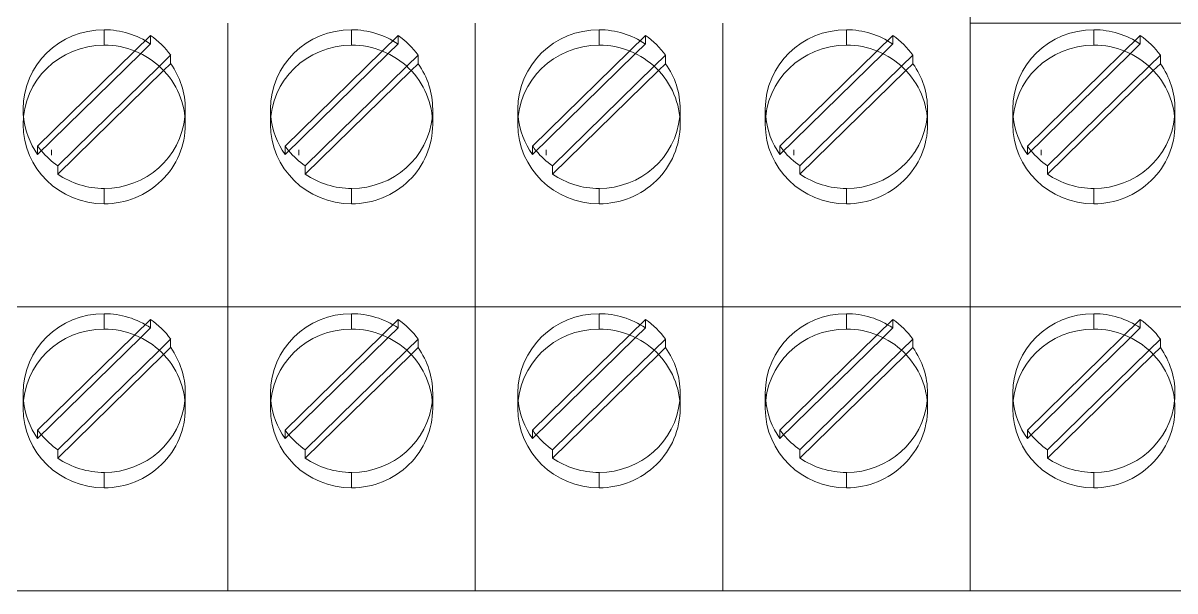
# Model space of a CAD drawing. Header units: millimetres. Extents: x 1359 to 3577, y 1336 to 3557.
# Drawn here: x 2047.01 to 2075.41, y 2516.67 to 2530.67 of the extents above; entities that cross this region are included whole.
import ezdxf

# ---------------------------------------------------------------- set-up
doc = ezdxf.new("R2010")
doc.units = ezdxf.units.MM
doc.layers.add('000-PI-Oprema', color=30, linetype='Continuous', lineweight=5)

msp = doc.modelspace()

# ---------------------------------------------------------------- linework, layer by layer
at = {"layer": '000-PI-Oprema', "color": 0, "linetype": 'ByBlock', "lineweight": 0}
for p, q in [((2070.365, 2530.672), (2070.365, 2535.672)), ((2070.365, 2530.672), (2070.365, 2535.672)), ((2049.015, 2530.507), (2049.015, 2530.127)), ((2052.065, 2530.127), (2052.065, 2530.672)), ((2052.065, 2530.127), (2052.065, 2530.672)), ((2052.065, 2530.127), (2052.065, 2530.672)), ((2052.065, 2530.127), (2052.065, 2530.672)), ((2055.115, 2530.507), (2055.115, 2530.127)), ((2058.165, 2530.127), (2058.165, 2530.672)), ((2058.165, 2530.127), (2058.165, 2530.672)), ((2058.165, 2530.127), (2058.165, 2530.672)), ((2058.165, 2530.127), (2058.165, 2530.672)), ((2061.215, 2530.507), (2061.215, 2530.127)), ((2064.265, 2530.127), (2064.265, 2530.672)), ((2064.265, 2530.127), (2064.265, 2530.672)), ((2064.265, 2530.127), (2064.265, 2530.672)), ((2064.265, 2530.127), (2064.265, 2530.672)), ((2067.315, 2530.507), (2067.315, 2530.127)), ((2070.365, 2530.127), (2070.365, 2530.672)), ((2070.365, 2530.127), (2070.365, 2530.672)), ((2070.365, 2530.127), (2070.365, 2530.672)), ((2070.365, 2530.672), (2070.365, 2530.672)), ((2076.465, 2530.672), (2070.365, 2530.672)), ((2070.365, 2530.127), (2070.365, 2530.672)), ((2070.365, 2530.672), (2070.365, 2530.672)), ((2073.415, 2530.507), (2073.415, 2530.127)), ((2047.375, 2527.639), (2050.159, 2530.362)), ((2050.159, 2530.362), (2050.159, 2530.155)), ((2053.475, 2527.639), (2056.259, 2530.362)), ((2056.259, 2530.362), (2056.259, 2530.155)), ((2059.575, 2527.639), (2062.359, 2530.362)), ((2062.359, 2530.362), (2062.359, 2530.155)), ((2065.675, 2527.639), (2068.459, 2530.362)), ((2068.459, 2530.362), (2068.459, 2530.155)), ((2071.775, 2527.639), (2074.559, 2530.362)), ((2074.559, 2530.362), (2074.559, 2530.155)), ((2047.375, 2527.431), (2049.917, 2529.917)), ((2049.917, 2529.917), (2050.159, 2530.155)), ((2050.654, 2529.878), (2050.375, 2529.605)), ((2050.654, 2529.878), (2050.654, 2529.67)), ((2052.065, 2523.672), (2052.065, 2530.127)), ((2052.065, 2523.672), (2052.065, 2530.127)), ((2052.065, 2523.672), (2052.065, 2530.127)), ((2052.065, 2523.672), (2052.065, 2530.127)), ((2053.475, 2527.431), (2056.017, 2529.917)), ((2056.017, 2529.917), (2056.259, 2530.155)), ((2056.754, 2529.878), (2056.475, 2529.605)), ((2056.754, 2529.878), (2056.754, 2529.67)), ((2058.165, 2523.672), (2058.165, 2530.127)), ((2058.165, 2523.672), (2058.165, 2530.127)), ((2058.165, 2523.672), (2058.165, 2530.127)), ((2058.165, 2523.672), (2058.165, 2530.127)), ((2059.575, 2527.431), (2062.117, 2529.917)), ((2062.117, 2529.917), (2062.359, 2530.155)), ((2062.854, 2529.878), (2062.575, 2529.605)), ((2062.854, 2529.878), (2062.854, 2529.67)), ((2064.265, 2523.672), (2064.265, 2530.127)), ((2064.265, 2523.672), (2064.265, 2530.127)), ((2064.265, 2523.672), (2064.265, 2530.127)), ((2064.265, 2523.672), (2064.265, 2530.127)), ((2065.675, 2527.431), (2068.217, 2529.917)), ((2068.217, 2529.917), (2068.459, 2530.155)), ((2068.954, 2529.878), (2068.675, 2529.605)), ((2068.954, 2529.878), (2068.954, 2529.67)), ((2070.365, 2523.672), (2070.365, 2530.127)), ((2070.365, 2523.672), (2070.365, 2530.127)), ((2070.365, 2523.672), (2070.365, 2530.127)), ((2070.365, 2523.672), (2070.365, 2530.127)), ((2071.775, 2527.431), (2074.317, 2529.917)), ((2074.317, 2529.917), (2074.559, 2530.155)), ((2075.054, 2529.878), (2074.775, 2529.605)), ((2075.054, 2529.878), (2075.054, 2529.67)), ((2050.375, 2529.605), (2047.87, 2527.154)), ((2050.654, 2529.67), (2050.481, 2529.501)), ((2056.475, 2529.605), (2053.97, 2527.154)), ((2056.754, 2529.67), (2056.581, 2529.501)), ((2062.575, 2529.605), (2060.07, 2527.154)), ((2062.854, 2529.67), (2062.681, 2529.501)), ((2068.675, 2529.605), (2066.17, 2527.154)), ((2068.954, 2529.67), (2068.781, 2529.501)), ((2074.775, 2529.605), (2072.27, 2527.154)), ((2075.054, 2529.67), (2074.881, 2529.501)), ((2050.481, 2529.501), (2047.87, 2526.946)), ((2056.581, 2529.501), (2053.97, 2526.946)), ((2062.681, 2529.501), (2060.07, 2526.946)), ((2068.781, 2529.501), (2066.17, 2526.946)), ((2074.881, 2529.501), (2072.27, 2526.946)), ((2051.015, 2528.171), (2051.015, 2528.55)), ((2053.115, 2528.171), (2053.115, 2528.55)), ((2057.115, 2528.171), (2057.115, 2528.55)), ((2059.215, 2528.171), (2059.215, 2528.55)), ((2063.215, 2528.171), (2063.215, 2528.55)), ((2065.315, 2528.171), (2065.315, 2528.55)), ((2069.315, 2528.171), (2069.315, 2528.55)), ((2071.415, 2528.171), (2071.415, 2528.55)), ((2075.415, 2528.171), (2075.415, 2528.55)), ((2047.375, 2527.639), (2047.375, 2527.431)), ((2053.475, 2527.639), (2053.475, 2527.431)), ((2059.575, 2527.639), (2059.575, 2527.431)), ((2065.675, 2527.639), (2065.675, 2527.431)), ((2071.775, 2527.639), (2071.775, 2527.431)), ((2047.715, 2527.418), (2047.715, 2527.545)), ((2053.815, 2527.418), (2053.815, 2527.545)), ((2059.915, 2527.418), (2059.915, 2527.545)), ((2066.015, 2527.418), (2066.015, 2527.545)), ((2072.115, 2527.418), (2072.115, 2527.545)), ((2047.87, 2527.154), (2047.87, 2526.946)), ((2053.97, 2527.154), (2053.97, 2526.946)), ((2060.07, 2527.154), (2060.07, 2526.946)), ((2066.17, 2527.154), (2066.17, 2526.946)), ((2072.27, 2527.154), (2072.27, 2526.946)), ((2049.015, 2526.594), (2049.015, 2526.215)), ((2055.115, 2526.594), (2055.115, 2526.215)), ((2061.215, 2526.594), (2061.215, 2526.215)), ((2067.315, 2526.594), (2067.315, 2526.215)), ((2073.415, 2526.594), (2073.415, 2526.215)), ((2052.065, 2523.672), (2052.065, 2525.687)), ((2052.065, 2523.672), (2052.065, 2525.687)), ((2058.165, 2523.672), (2058.165, 2525.687)), ((2058.165, 2523.672), (2058.165, 2525.687)), ((2064.265, 2523.672), (2064.265, 2525.687)), ((2064.265, 2523.672), (2064.265, 2525.687)), ((2070.365, 2523.672), (2070.365, 2525.687)), ((2070.365, 2523.672), (2070.365, 2525.687)), ((2052.065, 2523.672), (2045.965, 2523.672)), ((2052.065, 2523.672), (2052.065, 2523.672)), ((2052.065, 2523.127), (2052.065, 2523.672)), ((2052.065, 2523.672), (2052.065, 2523.672)), ((2052.065, 2523.127), (2052.065, 2523.672)), ((2052.065, 2523.127), (2052.065, 2523.672)), ((2052.065, 2523.672), (2052.065, 2523.672)), ((2058.165, 2523.672), (2052.065, 2523.672)), ((2052.065, 2523.127), (2052.065, 2523.672)), ((2052.065, 2523.672), (2052.065, 2523.672)), ((2058.165, 2523.672), (2058.165, 2523.672)), ((2058.165, 2523.127), (2058.165, 2523.672)), ((2058.165, 2523.672), (2058.165, 2523.672)), ((2058.165, 2523.127), (2058.165, 2523.672)), ((2058.165, 2523.127), (2058.165, 2523.672)), ((2058.165, 2523.672), (2058.165, 2523.672)), ((2064.265, 2523.672), (2058.165, 2523.672)), ((2058.165, 2523.127), (2058.165, 2523.672)), ((2058.165, 2523.672), (2058.165, 2523.672)), ((2064.265, 2523.672), (2064.265, 2523.672)), ((2064.265, 2523.127), (2064.265, 2523.672)), ((2064.265, 2523.672), (2064.265, 2523.672)), ((2064.265, 2523.127), (2064.265, 2523.672)), ((2064.265, 2523.127), (2064.265, 2523.672)), ((2064.265, 2523.672), (2064.265, 2523.672)), ((2070.365, 2523.672), (2064.265, 2523.672)), ((2064.265, 2523.127), (2064.265, 2523.672)), ((2064.265, 2523.672), (2064.265, 2523.672)), ((2070.365, 2523.672), (2070.365, 2523.672)), ((2070.365, 2523.127), (2070.365, 2523.672)), ((2070.365, 2523.672), (2070.365, 2523.672)), ((2070.365, 2523.127), (2070.365, 2523.672)), ((2070.365, 2523.127), (2070.365, 2523.672)), ((2070.365, 2523.672), (2070.365, 2523.672)), ((2076.465, 2523.672), (2070.365, 2523.672)), ((2070.365, 2523.127), (2070.365, 2523.672)), ((2070.365, 2523.672), (2070.365, 2523.672)), ((2047.375, 2520.639), (2050.159, 2523.362)), ((2049.015, 2523.127), (2049.015, 2523.507)), ((2050.159, 2523.155), (2050.159, 2523.362)), ((2053.475, 2520.639), (2056.259, 2523.362)), ((2055.115, 2523.127), (2055.115, 2523.507)), ((2056.259, 2523.155), (2056.259, 2523.362)), ((2059.575, 2520.639), (2062.359, 2523.362)), ((2061.215, 2523.127), (2061.215, 2523.507)), ((2062.359, 2523.155), (2062.359, 2523.362)), ((2065.675, 2520.639), (2068.459, 2523.362)), ((2067.315, 2523.127), (2067.315, 2523.507)), ((2068.459, 2523.155), (2068.459, 2523.362)), ((2071.775, 2520.639), (2074.559, 2523.362)), ((2073.415, 2523.127), (2073.415, 2523.507)), ((2074.559, 2523.155), (2074.559, 2523.362)), ((2050.159, 2523.155), (2049.917, 2522.917)), ((2052.065, 2516.672), (2052.065, 2523.127)), ((2052.065, 2516.672), (2052.065, 2523.127)), ((2052.065, 2516.672), (2052.065, 2523.127)), ((2052.065, 2516.672), (2052.065, 2523.127)), ((2056.259, 2523.155), (2056.017, 2522.917)), ((2058.165, 2516.672), (2058.165, 2523.127)), ((2058.165, 2516.672), (2058.165, 2523.127)), ((2058.165, 2516.672), (2058.165, 2523.127)), ((2058.165, 2516.672), (2058.165, 2523.127)), ((2062.359, 2523.155), (2062.117, 2522.917)), ((2064.265, 2516.672), (2064.265, 2523.127)), ((2064.265, 2516.672), (2064.265, 2523.127)), ((2064.265, 2516.672), (2064.265, 2523.127)), ((2064.265, 2516.672), (2064.265, 2523.127)), ((2068.459, 2523.155), (2068.217, 2522.917)), ((2070.365, 2516.672), (2070.365, 2523.127)), ((2070.365, 2516.672), (2070.365, 2523.127)), ((2070.365, 2516.672), (2070.365, 2523.127)), ((2070.365, 2516.672), (2070.365, 2523.127)), ((2074.559, 2523.155), (2074.317, 2522.917)), ((2049.917, 2522.917), (2047.375, 2520.431)), ((2050.654, 2522.878), (2050.375, 2522.605)), ((2050.654, 2522.67), (2050.654, 2522.878)), ((2056.017, 2522.917), (2053.475, 2520.431)), ((2056.754, 2522.878), (2056.475, 2522.605)), ((2056.754, 2522.67), (2056.754, 2522.878)), ((2062.117, 2522.917), (2059.575, 2520.431)), ((2062.854, 2522.878), (2062.575, 2522.605)), ((2062.854, 2522.67), (2062.854, 2522.878)), ((2068.217, 2522.917), (2065.675, 2520.431)), ((2068.954, 2522.878), (2068.675, 2522.605)), ((2068.954, 2522.67), (2068.954, 2522.878)), ((2074.317, 2522.917), (2071.775, 2520.431)), ((2075.054, 2522.878), (2074.775, 2522.605)), ((2075.054, 2522.67), (2075.054, 2522.878)), ((2050.375, 2522.605), (2047.87, 2520.154)), ((2047.87, 2519.946), (2050.481, 2522.501)), ((2050.481, 2522.501), (2050.654, 2522.67)), ((2056.475, 2522.605), (2053.97, 2520.154)), ((2053.97, 2519.946), (2056.581, 2522.501)), ((2056.581, 2522.501), (2056.754, 2522.67)), ((2062.575, 2522.605), (2060.07, 2520.154)), ((2060.07, 2519.946), (2062.681, 2522.501)), ((2062.681, 2522.501), (2062.854, 2522.67)), ((2068.675, 2522.605), (2066.17, 2520.154)), ((2066.17, 2519.946), (2068.781, 2522.501)), ((2068.781, 2522.501), (2068.954, 2522.67)), ((2074.775, 2522.605), (2072.27, 2520.154)), ((2072.27, 2519.946), (2074.881, 2522.501)), ((2074.881, 2522.501), (2075.054, 2522.67)), ((2047.015, 2521.55), (2047.015, 2521.171)), ((2051.015, 2521.55), (2051.015, 2521.171)), ((2053.115, 2521.55), (2053.115, 2521.171)), ((2057.115, 2521.55), (2057.115, 2521.171)), ((2059.215, 2521.55), (2059.215, 2521.171)), ((2063.215, 2521.55), (2063.215, 2521.171)), ((2065.315, 2521.55), (2065.315, 2521.171)), ((2069.315, 2521.55), (2069.315, 2521.171)), ((2071.415, 2521.55), (2071.415, 2521.171)), ((2047.375, 2520.431), (2047.375, 2520.639)), ((2053.475, 2520.431), (2053.475, 2520.639)), ((2059.575, 2520.431), (2059.575, 2520.639)), ((2065.675, 2520.431), (2065.675, 2520.639)), ((2071.775, 2520.431), (2071.775, 2520.639)), ((2047.87, 2519.946), (2047.87, 2520.154)), ((2053.97, 2519.946), (2053.97, 2520.154)), ((2060.07, 2519.946), (2060.07, 2520.154)), ((2066.17, 2519.946), (2066.17, 2520.154)), ((2072.27, 2519.946), (2072.27, 2520.154)), ((2049.015, 2519.215), (2049.015, 2519.594)), ((2055.115, 2519.215), (2055.115, 2519.594)), ((2061.215, 2519.215), (2061.215, 2519.594)), ((2067.315, 2519.215), (2067.315, 2519.594)), ((2073.415, 2519.215), (2073.415, 2519.594)), ((2052.065, 2516.672), (2045.965, 2516.672)), ((2052.065, 2516.672), (2045.965, 2516.672)), ((2052.065, 2516.672), (2052.065, 2516.672)), ((2052.065, 2516.672), (2052.065, 2516.672)), ((2052.065, 2516.672), (2052.065, 2516.672)), ((2052.065, 2516.672), (2052.065, 2516.672)), ((2052.065, 2516.672), (2052.065, 2516.672)), ((2052.065, 2516.672), (2052.065, 2516.672)), ((2058.165, 2516.672), (2052.065, 2516.672)), ((2052.065, 2516.672), (2052.065, 2516.672)), ((2052.065, 2516.672), (2052.065, 2516.672)), ((2058.165, 2516.672), (2052.065, 2516.672)), ((2058.165, 2516.672), (2058.165, 2516.672)), ((2058.165, 2516.672), (2058.165, 2516.672)), ((2058.165, 2516.672), (2058.165, 2516.672)), ((2058.165, 2516.672), (2058.165, 2516.672)), ((2058.165, 2516.672), (2058.165, 2516.672)), ((2058.165, 2516.672), (2058.165, 2516.672)), ((2064.265, 2516.672), (2058.165, 2516.672)), ((2058.165, 2516.672), (2058.165, 2516.672)), ((2058.165, 2516.672), (2058.165, 2516.672)), ((2064.265, 2516.672), (2058.165, 2516.672)), ((2064.265, 2516.672), (2064.265, 2516.672)), ((2064.265, 2516.672), (2064.265, 2516.672)), ((2064.265, 2516.672), (2064.265, 2516.672)), ((2064.265, 2516.672), (2064.265, 2516.672)), ((2064.265, 2516.672), (2064.265, 2516.672)), ((2064.265, 2516.672), (2064.265, 2516.672)), ((2070.365, 2516.672), (2064.265, 2516.672)), ((2064.265, 2516.672), (2064.265, 2516.672)), ((2064.265, 2516.672), (2064.265, 2516.672)), ((2070.365, 2516.672), (2064.265, 2516.672)), ((2070.365, 2516.672), (2070.365, 2516.672)), ((2070.365, 2516.672), (2070.365, 2516.672)), ((2070.365, 2516.672), (2070.365, 2516.672)), ((2070.365, 2516.672), (2070.365, 2516.672)), ((2070.365, 2516.672), (2070.365, 2516.672)), ((2070.365, 2516.672), (2070.365, 2516.672)), ((2076.465, 2516.672), (2070.365, 2516.672)), ((2070.365, 2516.672), (2070.365, 2516.672)), ((2070.365, 2516.672), (2070.365, 2516.672)), ((2076.465, 2516.672), (2070.365, 2516.672))]:
    msp.add_line(p, q, dxfattribs=at)
for centre, start_param, end_param in [((2049.015, 2528.55), -1.570796, 0), ((2049.015, 2528.55), -2.180289, -1.570796), ((2055.115, 2528.55), -1.570796, 0), ((2055.115, 2528.55), -2.180289, -1.570796), ((2061.215, 2528.55), -1.570796, 0), ((2061.215, 2528.55), -2.180289, -1.570796), ((2067.315, 2528.55), -1.570796, 0), ((2067.315, 2528.55), -2.180289, -1.570796), ((2073.415, 2528.55), -1.570796, 0), ((2073.415, 2528.55), -2.180289, -1.570796), ((2049.015, 2528.758), -2.5321, -2.180289), ((2055.115, 2528.758), -2.5321, -2.180289), ((2061.215, 2528.758), -2.5321, -2.180289), ((2067.315, 2528.758), -2.5321, -2.180289), ((2073.415, 2528.758), -2.5321, -2.180289), ((2049.015, 2528.171), -1.570796, 0), ((2049.015, 2528.171), -3.141593, -1.570796), ((2055.115, 2528.171), -1.570796, 0), ((2055.115, 2528.171), -3.141593, -1.570796), ((2061.215, 2528.171), -1.570796, 0), ((2061.215, 2528.171), -3.141593, -1.570796), ((2067.315, 2528.171), -1.570796, 0), ((2067.315, 2528.171), -3.141593, -1.570796), ((2073.415, 2528.171), -1.570796, 0), ((2073.415, 2528.171), -3.141593, -1.570796), ((2049.015, 2528.55), 3.141593, 3.751085), ((2055.115, 2528.55), 3.141593, 3.751085), ((2061.215, 2528.55), 3.141593, 3.751085), ((2067.315, 2528.55), 3.141593, 3.751085), ((2073.415, 2528.55), 3.141593, 3.751085), ((2049.015, 2528.55), 0, 0.097132), ((2049.015, 2528.55), 3.044461, 3.141593), ((2055.115, 2528.55), 0, 0.097132), ((2055.115, 2528.55), 3.044461, 3.141593), ((2061.215, 2528.55), 0, 0.097132), ((2061.215, 2528.55), 3.044461, 3.141593), ((2067.315, 2528.55), 0, 0.097132), ((2067.315, 2528.55), 3.044461, 3.141593), ((2073.415, 2528.55), 0, 0.097132), ((2073.415, 2528.55), 3.044461, 3.141593), ((2049.015, 2528.171), 0, 1.570796), ((2049.015, 2528.55), 0.097132, 0.609492), ((2049.015, 2528.55), 1.570796, 3.044461), ((2049.015, 2528.171), 1.570796, 3.141593), ((2055.115, 2528.171), 0, 1.570796), ((2055.115, 2528.55), 0.097132, 0.609492), ((2055.115, 2528.55), 1.570796, 3.044461), ((2055.115, 2528.171), 1.570796, 3.141593), ((2061.215, 2528.171), 0, 1.570796), ((2061.215, 2528.55), 0.097132, 0.609492), ((2061.215, 2528.55), 1.570796, 3.044461), ((2061.215, 2528.171), 1.570796, 3.141593), ((2067.315, 2528.171), 0, 1.570796), ((2067.315, 2528.55), 0.097132, 0.609492), ((2067.315, 2528.55), 1.570796, 3.044461), ((2067.315, 2528.171), 1.570796, 3.141593), ((2073.415, 2528.171), 0, 1.570796), ((2073.415, 2528.55), 0.097132, 0.609492), ((2073.415, 2528.55), 1.570796, 3.044461), ((2073.415, 2528.171), 1.570796, 3.141593), ((2049.015, 2528.758), 0.609492, 0.685382), ((2055.115, 2528.758), 0.609492, 0.685382), ((2061.215, 2528.758), 0.609492, 0.685382), ((2067.315, 2528.758), 0.609492, 0.685382), ((2073.415, 2528.758), 0.609492, 0.685382), ((2049.015, 2528.758), 0.685382, 0.961304), ((2055.115, 2528.758), 0.685382, 0.961304), ((2061.215, 2528.758), 0.685382, 0.961304), ((2067.315, 2528.758), 0.685382, 0.961304), ((2073.415, 2528.758), 0.685382, 0.961304), ((2049.015, 2528.55), 0.961304, 1.570796), ((2055.115, 2528.55), 0.961304, 1.570796), ((2061.215, 2528.55), 0.961304, 1.570796), ((2067.315, 2528.55), 0.961304, 1.570796), ((2073.415, 2528.55), 0.961304, 1.570796), ((2049.015, 2521.55), -1.570796, 0), ((2049.015, 2521.55), -2.180289, -1.570796), ((2049.015, 2521.758), -2.5321, -2.180289), ((2055.115, 2521.55), -1.570796, 0), ((2055.115, 2521.55), -2.180289, -1.570796), ((2055.115, 2521.758), -2.5321, -2.180289), ((2061.215, 2521.55), -1.570796, 0), ((2061.215, 2521.55), -2.180289, -1.570796), ((2061.215, 2521.758), -2.5321, -2.180289), ((2067.315, 2521.55), -1.570796, 0), ((2067.315, 2521.55), -2.180289, -1.570796), ((2067.315, 2521.758), -2.5321, -2.180289), ((2073.415, 2521.55), -1.570796, 0), ((2073.415, 2521.55), -2.180289, -1.570796), ((2073.415, 2521.758), -2.5321, -2.180289), ((2049.015, 2521.171), -1.570796, 0), ((2049.015, 2521.171), -3.141593, -1.570796), ((2055.115, 2521.171), -1.570796, 0), ((2055.115, 2521.171), -3.141593, -1.570796), ((2061.215, 2521.171), -1.570796, 0), ((2061.215, 2521.171), -3.141593, -1.570796), ((2067.315, 2521.171), -1.570796, 0), ((2067.315, 2521.171), -3.141593, -1.570796), ((2073.415, 2521.171), -1.570796, 0), ((2073.415, 2521.171), -3.141593, -1.570796), ((2049.015, 2521.55), -3.141593, -2.5321), ((2055.115, 2521.55), -3.141593, -2.5321), ((2061.215, 2521.55), -3.141593, -2.5321), ((2067.315, 2521.55), -3.141593, -2.5321), ((2073.415, 2521.55), -3.141593, -2.5321), ((2049.015, 2521.55), 0, 0.097132), ((2049.015, 2521.55), 0.097132, 0.609492), ((2049.015, 2521.55), 1.570796, 3.044461), ((2049.015, 2521.55), 3.044461, 3.141593), ((2055.115, 2521.55), 0, 0.097132), ((2055.115, 2521.55), 0.097132, 0.609492), ((2055.115, 2521.55), 1.570796, 3.044461), ((2055.115, 2521.55), 3.044461, 3.141593), ((2061.215, 2521.55), 0, 0.097132), ((2061.215, 2521.55), 0.097132, 0.609492), ((2061.215, 2521.55), 1.570796, 3.044461), ((2061.215, 2521.55), 3.044461, 3.141593), ((2067.315, 2521.55), 0, 0.097132), ((2067.315, 2521.55), 0.097132, 0.609492), ((2067.315, 2521.55), 1.570796, 3.044461), ((2067.315, 2521.55), 3.044461, 3.141593), ((2073.415, 2521.55), 0, 0.097132), ((2073.415, 2521.55), 0.097132, 0.609492), ((2073.415, 2521.55), 1.570796, 3.044461), ((2073.415, 2521.55), 3.044461, 3.141593), ((2049.015, 2521.171), 0, 1.570796), ((2049.015, 2521.171), 1.570796, 3.141593), ((2055.115, 2521.171), 0, 1.570796), ((2055.115, 2521.171), 1.570796, 3.141593), ((2061.215, 2521.171), 0, 1.570796), ((2061.215, 2521.171), 1.570796, 3.141593), ((2067.315, 2521.171), 0, 1.570796), ((2067.315, 2521.171), 1.570796, 3.141593), ((2073.415, 2521.171), 0, 1.570796), ((2073.415, 2521.171), 1.570796, 3.141593), ((2049.015, 2521.758), 0.609492, 0.685382), ((2049.015, 2521.758), 0.685382, 0.961304), ((2055.115, 2521.758), 0.609492, 0.685382), ((2055.115, 2521.758), 0.685382, 0.961304), ((2061.215, 2521.758), 0.609492, 0.685382), ((2061.215, 2521.758), 0.685382, 0.961304), ((2067.315, 2521.758), 0.609492, 0.685382), ((2067.315, 2521.758), 0.685382, 0.961304), ((2073.415, 2521.758), 0.609492, 0.685382), ((2073.415, 2521.758), 0.685382, 0.961304), ((2049.015, 2521.55), 0.961304, 1.570796), ((2055.115, 2521.55), 0.961304, 1.570796), ((2061.215, 2521.55), 0.961304, 1.570796), ((2067.315, 2521.55), 0.961304, 1.570796), ((2073.415, 2521.55), 0.961304, 1.570796)]:
    msp.add_ellipse(centre, major_axis=(-2, 0), ratio=0.978148, start_param=start_param, end_param=end_param, dxfattribs=at)

doc.saveas('drawing.dxf')
